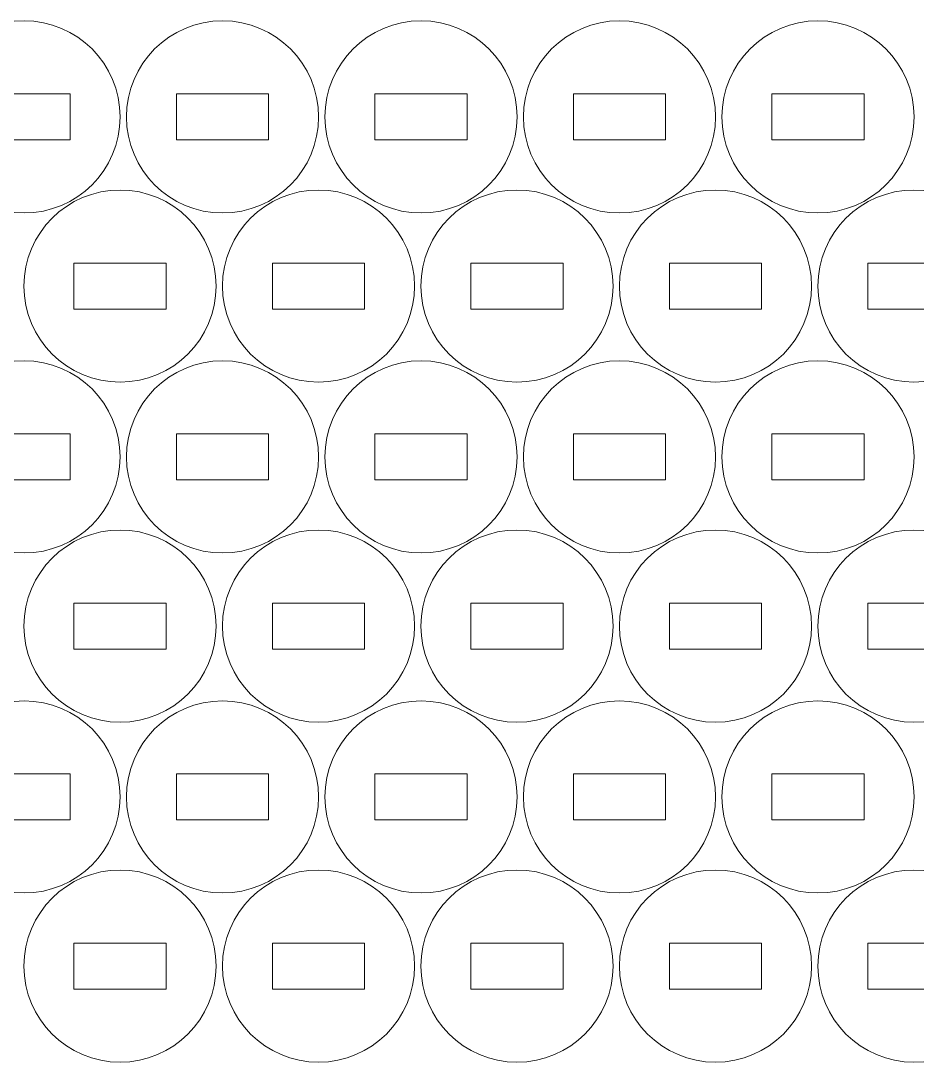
# Model space of a CAD drawing. Header units: millimetres. Extents: x -464 to 464, y -220 to 220.
# Drawn here: x -173.9 to -115.6, y -219.9 to -152.1 of the extents above; entities that cross this region are included whole.
import ezdxf

# ---------------------------------------------------------------- set-up
doc = ezdxf.new("R2010")
doc.units = ezdxf.units.MM
doc.header["$MEASUREMENT"] = 0
doc.layers.add('Camada 1', color=7, linetype='Continuous')

msp = doc.modelspace()

# ---------------------------------------------------------------- linework, layer by layer
at = {"layer": 'Camada 1', "lineweight": 20}
for points in [[(-173.6558, -152.1261), (-170.2041, -152.1261), (-167.4058, -154.9244), (-167.4058, -158.3761), (-167.4058, -158.3761), (-167.4058, -161.8278), (-170.2041, -164.6261), (-173.6558, -164.6261), (-173.6558, -164.6261), (-177.1075, -164.6261), (-179.9058, -161.8278), (-179.9058, -158.3761), (-179.9058, -158.3761), (-179.9058, -154.9244), (-177.1075, -152.1261), (-173.6558, -152.1261)], [(-160.7441, -152.1261), (-157.2924, -152.1261), (-154.4941, -154.9244), (-154.4941, -158.3761), (-154.4941, -158.3761), (-154.4941, -161.8278), (-157.2924, -164.6261), (-160.7441, -164.6261), (-160.7441, -164.6261), (-164.1958, -164.6261), (-166.9941, -161.8278), (-166.9941, -158.3761), (-166.9941, -158.3761), (-166.9941, -154.9244), (-164.1958, -152.1261), (-160.7441, -152.1261)], [(-147.8324, -152.1261), (-144.3807, -152.1261), (-141.5824, -154.9244), (-141.5824, -158.3761), (-141.5824, -158.3761), (-141.5824, -161.8278), (-144.3807, -164.6261), (-147.8324, -164.6261), (-147.8324, -164.6261), (-151.2841, -164.6261), (-154.0824, -161.8278), (-154.0824, -158.3761), (-154.0824, -158.3761), (-154.0824, -154.9244), (-151.2841, -152.1261), (-147.8324, -152.1261)], [(-134.9207, -152.1261), (-131.469, -152.1261), (-128.6707, -154.9244), (-128.6707, -158.3761), (-128.6707, -158.3761), (-128.6707, -161.8278), (-131.469, -164.6261), (-134.9207, -164.6261), (-134.9207, -164.6261), (-138.3724, -164.6261), (-141.1707, -161.8278), (-141.1707, -158.3761), (-141.1707, -158.3761), (-141.1707, -154.9244), (-138.3724, -152.1261), (-134.9207, -152.1261)], [(-122.009, -152.1261), (-118.5573, -152.1261), (-115.759, -154.9244), (-115.759, -158.3761), (-115.759, -158.3761), (-115.759, -161.8278), (-118.5573, -164.6261), (-122.009, -164.6261), (-122.009, -164.6261), (-125.4607, -164.6261), (-128.259, -161.8278), (-128.259, -158.3761), (-128.259, -158.3761), (-128.259, -154.9244), (-125.4607, -152.1261), (-122.009, -152.1261)], [(-176.6558, -156.8761), (-176.6558, -156.8761), (-170.6558, -156.8761), (-170.6558, -156.8761), (-170.6558, -156.8761), (-170.6558, -156.8761), (-170.6558, -159.8761), (-170.6558, -159.8761), (-170.6558, -159.8761), (-170.6558, -159.8761), (-176.6558, -159.8761), (-176.6558, -159.8761), (-176.6558, -159.8761), (-176.6558, -159.8761), (-176.6558, -156.8761), (-176.6558, -156.8761)], [(-163.7441, -156.8761), (-163.7441, -156.8761), (-157.7441, -156.8761), (-157.7441, -156.8761), (-157.7441, -156.8761), (-157.7441, -156.8761), (-157.7441, -159.8761), (-157.7441, -159.8761), (-157.7441, -159.8761), (-157.7441, -159.8761), (-163.7441, -159.8761), (-163.7441, -159.8761), (-163.7441, -159.8761), (-163.7441, -159.8761), (-163.7441, -156.8761), (-163.7441, -156.8761)], [(-150.8324, -156.8761), (-150.8324, -156.8761), (-144.8324, -156.8761), (-144.8324, -156.8761), (-144.8324, -156.8761), (-144.8324, -156.8761), (-144.8324, -159.8761), (-144.8324, -159.8761), (-144.8324, -159.8761), (-144.8324, -159.8761), (-150.8324, -159.8761), (-150.8324, -159.8761), (-150.8324, -159.8761), (-150.8324, -159.8761), (-150.8324, -156.8761), (-150.8324, -156.8761)], [(-137.9207, -156.8761), (-137.9207, -156.8761), (-131.9207, -156.8761), (-131.9207, -156.8761), (-131.9207, -156.8761), (-131.9207, -156.8761), (-131.9207, -159.8761), (-131.9207, -159.8761), (-131.9207, -159.8761), (-131.9207, -159.8761), (-137.9207, -159.8761), (-137.9207, -159.8761), (-137.9207, -159.8761), (-137.9207, -159.8761), (-137.9207, -156.8761), (-137.9207, -156.8761)], [(-125.009, -156.8761), (-125.009, -156.8761), (-119.009, -156.8761), (-119.009, -156.8761), (-119.009, -156.8761), (-119.009, -156.8761), (-119.009, -159.8761), (-119.009, -159.8761), (-119.009, -159.8761), (-119.009, -159.8761), (-125.009, -159.8761), (-125.009, -159.8761), (-125.009, -159.8761), (-125.009, -159.8761), (-125.009, -156.8761), (-125.009, -156.8761)], [(-167.4117, -163.1328), (-163.96, -163.1328), (-161.1617, -165.9311), (-161.1617, -169.3828), (-161.1617, -169.3828), (-161.1617, -172.8345), (-163.96, -175.6328), (-167.4117, -175.6328), (-167.4117, -175.6328), (-170.8634, -175.6328), (-173.6617, -172.8345), (-173.6617, -169.3828), (-173.6617, -169.3828), (-173.6617, -165.9311), (-170.8634, -163.1328), (-167.4117, -163.1328)], [(-154.5, -163.1328), (-151.0483, -163.1328), (-148.25, -165.9311), (-148.25, -169.3828), (-148.25, -169.3828), (-148.25, -172.8345), (-151.0483, -175.6328), (-154.5, -175.6328), (-154.5, -175.6328), (-157.9517, -175.6328), (-160.75, -172.8345), (-160.75, -169.3828), (-160.75, -169.3828), (-160.75, -165.9311), (-157.9517, -163.1328), (-154.5, -163.1328)], [(-141.5883, -163.1328), (-138.1366, -163.1328), (-135.3383, -165.9311), (-135.3383, -169.3828), (-135.3383, -169.3828), (-135.3383, -172.8345), (-138.1366, -175.6328), (-141.5883, -175.6328), (-141.5883, -175.6328), (-145.04, -175.6328), (-147.8383, -172.8345), (-147.8383, -169.3828), (-147.8383, -169.3828), (-147.8383, -165.9311), (-145.04, -163.1328), (-141.5883, -163.1328)], [(-128.6766, -163.1328), (-125.2249, -163.1328), (-122.4266, -165.9311), (-122.4266, -169.3828), (-122.4266, -169.3828), (-122.4266, -172.8345), (-125.2249, -175.6328), (-128.6766, -175.6328), (-128.6766, -175.6328), (-132.1283, -175.6328), (-134.9266, -172.8345), (-134.9266, -169.3828), (-134.9266, -169.3828), (-134.9266, -165.9311), (-132.1283, -163.1328), (-128.6766, -163.1328)], [(-115.7649, -163.1328), (-112.3132, -163.1328), (-109.5149, -165.9311), (-109.5149, -169.3828), (-109.5149, -169.3828), (-109.5149, -172.8345), (-112.3132, -175.6328), (-115.7649, -175.6328), (-115.7649, -175.6328), (-119.2166, -175.6328), (-122.0149, -172.8345), (-122.0149, -169.3828), (-122.0149, -169.3828), (-122.0149, -165.9311), (-119.2166, -163.1328), (-115.7649, -163.1328)], [(-170.4117, -167.8828), (-170.4117, -167.8828), (-164.4117, -167.8828), (-164.4117, -167.8828), (-164.4117, -167.8828), (-164.4117, -167.8828), (-164.4117, -170.8828), (-164.4117, -170.8828), (-164.4117, -170.8828), (-164.4117, -170.8828), (-170.4117, -170.8828), (-170.4117, -170.8828), (-170.4117, -170.8828), (-170.4117, -170.8828), (-170.4117, -167.8828), (-170.4117, -167.8828)], [(-157.5, -167.8828), (-157.5, -167.8828), (-151.5, -167.8828), (-151.5, -167.8828), (-151.5, -167.8828), (-151.5, -167.8828), (-151.5, -170.8828), (-151.5, -170.8828), (-151.5, -170.8828), (-151.5, -170.8828), (-157.5, -170.8828), (-157.5, -170.8828), (-157.5, -170.8828), (-157.5, -170.8828), (-157.5, -167.8828), (-157.5, -167.8828)], [(-144.5883, -167.8828), (-144.5883, -167.8828), (-138.5883, -167.8828), (-138.5883, -167.8828), (-138.5883, -167.8828), (-138.5883, -167.8828), (-138.5883, -170.8828), (-138.5883, -170.8828), (-138.5883, -170.8828), (-138.5883, -170.8828), (-144.5883, -170.8828), (-144.5883, -170.8828), (-144.5883, -170.8828), (-144.5883, -170.8828), (-144.5883, -167.8828), (-144.5883, -167.8828)], [(-131.6766, -167.8828), (-131.6766, -167.8828), (-125.6766, -167.8828), (-125.6766, -167.8828), (-125.6766, -167.8828), (-125.6766, -167.8828), (-125.6766, -170.8828), (-125.6766, -170.8828), (-125.6766, -170.8828), (-125.6766, -170.8828), (-131.6766, -170.8828), (-131.6766, -170.8828), (-131.6766, -170.8828), (-131.6766, -170.8828), (-131.6766, -167.8828), (-131.6766, -167.8828)], [(-118.7649, -167.8828), (-118.7649, -167.8828), (-112.7649, -167.8828), (-112.7649, -167.8828), (-112.7649, -167.8828), (-112.7649, -167.8828), (-112.7649, -170.8828), (-112.7649, -170.8828), (-112.7649, -170.8828), (-112.7649, -170.8828), (-118.7649, -170.8828), (-118.7649, -170.8828), (-118.7649, -170.8828), (-118.7649, -170.8828), (-118.7649, -167.8828), (-118.7649, -167.8828)], [(-173.6558, -174.2453), (-170.2041, -174.2453), (-167.4058, -177.0436), (-167.4058, -180.4953), (-167.4058, -180.4953), (-167.4058, -183.947), (-170.2041, -186.7453), (-173.6558, -186.7453), (-173.6558, -186.7453), (-177.1075, -186.7453), (-179.9058, -183.947), (-179.9058, -180.4953), (-179.9058, -180.4953), (-179.9058, -177.0436), (-177.1075, -174.2453), (-173.6558, -174.2453)], [(-160.7441, -174.2453), (-157.2924, -174.2453), (-154.4941, -177.0436), (-154.4941, -180.4953), (-154.4941, -180.4953), (-154.4941, -183.947), (-157.2924, -186.7453), (-160.7441, -186.7453), (-160.7441, -186.7453), (-164.1958, -186.7453), (-166.9941, -183.947), (-166.9941, -180.4953), (-166.9941, -180.4953), (-166.9941, -177.0436), (-164.1958, -174.2453), (-160.7441, -174.2453)], [(-147.8324, -174.2453), (-144.3807, -174.2453), (-141.5824, -177.0436), (-141.5824, -180.4953), (-141.5824, -180.4953), (-141.5824, -183.947), (-144.3807, -186.7453), (-147.8324, -186.7453), (-147.8324, -186.7453), (-151.2841, -186.7453), (-154.0824, -183.947), (-154.0824, -180.4953), (-154.0824, -180.4953), (-154.0824, -177.0436), (-151.2841, -174.2453), (-147.8324, -174.2453)], [(-134.9207, -174.2453), (-131.469, -174.2453), (-128.6707, -177.0436), (-128.6707, -180.4953), (-128.6707, -180.4953), (-128.6707, -183.947), (-131.469, -186.7453), (-134.9207, -186.7453), (-134.9207, -186.7453), (-138.3724, -186.7453), (-141.1707, -183.947), (-141.1707, -180.4953), (-141.1707, -180.4953), (-141.1707, -177.0436), (-138.3724, -174.2453), (-134.9207, -174.2453)], [(-122.009, -174.2453), (-118.5573, -174.2453), (-115.759, -177.0436), (-115.759, -180.4953), (-115.759, -180.4953), (-115.759, -183.947), (-118.5573, -186.7453), (-122.009, -186.7453), (-122.009, -186.7453), (-125.4607, -186.7453), (-128.259, -183.947), (-128.259, -180.4953), (-128.259, -180.4953), (-128.259, -177.0436), (-125.4607, -174.2453), (-122.009, -174.2453)], [(-176.6558, -178.9953), (-176.6558, -178.9953), (-170.6558, -178.9953), (-170.6558, -178.9953), (-170.6558, -178.9953), (-170.6558, -178.9953), (-170.6558, -181.9953), (-170.6558, -181.9953), (-170.6558, -181.9953), (-170.6558, -181.9953), (-176.6558, -181.9953), (-176.6558, -181.9953), (-176.6558, -181.9953), (-176.6558, -181.9953), (-176.6558, -178.9953), (-176.6558, -178.9953)], [(-163.7441, -178.9953), (-163.7441, -178.9953), (-157.7441, -178.9953), (-157.7441, -178.9953), (-157.7441, -178.9953), (-157.7441, -178.9953), (-157.7441, -181.9953), (-157.7441, -181.9953), (-157.7441, -181.9953), (-157.7441, -181.9953), (-163.7441, -181.9953), (-163.7441, -181.9953), (-163.7441, -181.9953), (-163.7441, -181.9953), (-163.7441, -178.9953), (-163.7441, -178.9953)], [(-150.8324, -178.9953), (-150.8324, -178.9953), (-144.8324, -178.9953), (-144.8324, -178.9953), (-144.8324, -178.9953), (-144.8324, -178.9953), (-144.8324, -181.9953), (-144.8324, -181.9953), (-144.8324, -181.9953), (-144.8324, -181.9953), (-150.8324, -181.9953), (-150.8324, -181.9953), (-150.8324, -181.9953), (-150.8324, -181.9953), (-150.8324, -178.9953), (-150.8324, -178.9953)], [(-137.9207, -178.9953), (-137.9207, -178.9953), (-131.9207, -178.9953), (-131.9207, -178.9953), (-131.9207, -178.9953), (-131.9207, -178.9953), (-131.9207, -181.9953), (-131.9207, -181.9953), (-131.9207, -181.9953), (-131.9207, -181.9953), (-137.9207, -181.9953), (-137.9207, -181.9953), (-137.9207, -181.9953), (-137.9207, -181.9953), (-137.9207, -178.9953), (-137.9207, -178.9953)], [(-125.009, -178.9953), (-125.009, -178.9953), (-119.009, -178.9953), (-119.009, -178.9953), (-119.009, -178.9953), (-119.009, -178.9953), (-119.009, -181.9953), (-119.009, -181.9953), (-119.009, -181.9953), (-119.009, -181.9953), (-125.009, -181.9953), (-125.009, -181.9953), (-125.009, -181.9953), (-125.009, -181.9953), (-125.009, -178.9953), (-125.009, -178.9953)], [(-167.4117, -185.252), (-163.96, -185.252), (-161.1617, -188.0503), (-161.1617, -191.502), (-161.1617, -191.502), (-161.1617, -194.9537), (-163.96, -197.752), (-167.4117, -197.752), (-167.4117, -197.752), (-170.8634, -197.752), (-173.6617, -194.9537), (-173.6617, -191.502), (-173.6617, -191.502), (-173.6617, -188.0503), (-170.8634, -185.252), (-167.4117, -185.252)], [(-154.5, -185.252), (-151.0483, -185.252), (-148.25, -188.0503), (-148.25, -191.502), (-148.25, -191.502), (-148.25, -194.9537), (-151.0483, -197.752), (-154.5, -197.752), (-154.5, -197.752), (-157.9517, -197.752), (-160.75, -194.9537), (-160.75, -191.502), (-160.75, -191.502), (-160.75, -188.0503), (-157.9517, -185.252), (-154.5, -185.252)], [(-141.5883, -185.252), (-138.1366, -185.252), (-135.3383, -188.0503), (-135.3383, -191.502), (-135.3383, -191.502), (-135.3383, -194.9537), (-138.1366, -197.752), (-141.5883, -197.752), (-141.5883, -197.752), (-145.04, -197.752), (-147.8383, -194.9537), (-147.8383, -191.502), (-147.8383, -191.502), (-147.8383, -188.0503), (-145.04, -185.252), (-141.5883, -185.252)], [(-128.6766, -185.252), (-125.2249, -185.252), (-122.4266, -188.0503), (-122.4266, -191.502), (-122.4266, -191.502), (-122.4266, -194.9537), (-125.2249, -197.752), (-128.6766, -197.752), (-128.6766, -197.752), (-132.1283, -197.752), (-134.9266, -194.9537), (-134.9266, -191.502), (-134.9266, -191.502), (-134.9266, -188.0503), (-132.1283, -185.252), (-128.6766, -185.252)], [(-115.7649, -185.252), (-112.3132, -185.252), (-109.5149, -188.0503), (-109.5149, -191.502), (-109.5149, -191.502), (-109.5149, -194.9537), (-112.3132, -197.752), (-115.7649, -197.752), (-115.7649, -197.752), (-119.2166, -197.752), (-122.0149, -194.9537), (-122.0149, -191.502), (-122.0149, -191.502), (-122.0149, -188.0503), (-119.2166, -185.252), (-115.7649, -185.252)], [(-170.4117, -190.002), (-170.4117, -190.002), (-164.4117, -190.002), (-164.4117, -190.002), (-164.4117, -190.002), (-164.4117, -190.002), (-164.4117, -193.002), (-164.4117, -193.002), (-164.4117, -193.002), (-164.4117, -193.002), (-170.4117, -193.002), (-170.4117, -193.002), (-170.4117, -193.002), (-170.4117, -193.002), (-170.4117, -190.002), (-170.4117, -190.002)], [(-157.5, -190.002), (-157.5, -190.002), (-151.5, -190.002), (-151.5, -190.002), (-151.5, -190.002), (-151.5, -190.002), (-151.5, -193.002), (-151.5, -193.002), (-151.5, -193.002), (-151.5, -193.002), (-157.5, -193.002), (-157.5, -193.002), (-157.5, -193.002), (-157.5, -193.002), (-157.5, -190.002), (-157.5, -190.002)], [(-144.5883, -190.002), (-144.5883, -190.002), (-138.5883, -190.002), (-138.5883, -190.002), (-138.5883, -190.002), (-138.5883, -190.002), (-138.5883, -193.002), (-138.5883, -193.002), (-138.5883, -193.002), (-138.5883, -193.002), (-144.5883, -193.002), (-144.5883, -193.002), (-144.5883, -193.002), (-144.5883, -193.002), (-144.5883, -190.002), (-144.5883, -190.002)], [(-131.6766, -190.002), (-131.6766, -190.002), (-125.6766, -190.002), (-125.6766, -190.002), (-125.6766, -190.002), (-125.6766, -190.002), (-125.6766, -193.002), (-125.6766, -193.002), (-125.6766, -193.002), (-125.6766, -193.002), (-131.6766, -193.002), (-131.6766, -193.002), (-131.6766, -193.002), (-131.6766, -193.002), (-131.6766, -190.002), (-131.6766, -190.002)], [(-118.7649, -190.002), (-118.7649, -190.002), (-112.7649, -190.002), (-112.7649, -190.002), (-112.7649, -190.002), (-112.7649, -190.002), (-112.7649, -193.002), (-112.7649, -193.002), (-112.7649, -193.002), (-112.7649, -193.002), (-118.7649, -193.002), (-118.7649, -193.002), (-118.7649, -193.002), (-118.7649, -193.002), (-118.7649, -190.002), (-118.7649, -190.002)], [(-173.6558, -196.3645), (-170.2041, -196.3645), (-167.4058, -199.1628), (-167.4058, -202.6145), (-167.4058, -202.6145), (-167.4058, -206.0662), (-170.2041, -208.8645), (-173.6558, -208.8645), (-173.6558, -208.8645), (-177.1075, -208.8645), (-179.9058, -206.0662), (-179.9058, -202.6145), (-179.9058, -202.6145), (-179.9058, -199.1628), (-177.1075, -196.3645), (-173.6558, -196.3645)], [(-160.7441, -196.3645), (-157.2924, -196.3645), (-154.4941, -199.1628), (-154.4941, -202.6145), (-154.4941, -202.6145), (-154.4941, -206.0662), (-157.2924, -208.8645), (-160.7441, -208.8645), (-160.7441, -208.8645), (-164.1958, -208.8645), (-166.9941, -206.0662), (-166.9941, -202.6145), (-166.9941, -202.6145), (-166.9941, -199.1628), (-164.1958, -196.3645), (-160.7441, -196.3645)], [(-147.8324, -196.3645), (-144.3807, -196.3645), (-141.5824, -199.1628), (-141.5824, -202.6145), (-141.5824, -202.6145), (-141.5824, -206.0662), (-144.3807, -208.8645), (-147.8324, -208.8645), (-147.8324, -208.8645), (-151.2841, -208.8645), (-154.0824, -206.0662), (-154.0824, -202.6145), (-154.0824, -202.6145), (-154.0824, -199.1628), (-151.2841, -196.3645), (-147.8324, -196.3645)], [(-134.9207, -196.3645), (-131.469, -196.3645), (-128.6707, -199.1628), (-128.6707, -202.6145), (-128.6707, -202.6145), (-128.6707, -206.0662), (-131.469, -208.8645), (-134.9207, -208.8645), (-134.9207, -208.8645), (-138.3724, -208.8645), (-141.1707, -206.0662), (-141.1707, -202.6145), (-141.1707, -202.6145), (-141.1707, -199.1628), (-138.3724, -196.3645), (-134.9207, -196.3645)], [(-122.009, -196.3645), (-118.5573, -196.3645), (-115.759, -199.1628), (-115.759, -202.6145), (-115.759, -202.6145), (-115.759, -206.0662), (-118.5573, -208.8645), (-122.009, -208.8645), (-122.009, -208.8645), (-125.4607, -208.8645), (-128.259, -206.0662), (-128.259, -202.6145), (-128.259, -202.6145), (-128.259, -199.1628), (-125.4607, -196.3645), (-122.009, -196.3645)], [(-176.6558, -201.1145), (-176.6558, -201.1145), (-170.6558, -201.1145), (-170.6558, -201.1145), (-170.6558, -201.1145), (-170.6558, -201.1145), (-170.6558, -204.1145), (-170.6558, -204.1145), (-170.6558, -204.1145), (-170.6558, -204.1145), (-176.6558, -204.1145), (-176.6558, -204.1145), (-176.6558, -204.1145), (-176.6558, -204.1145), (-176.6558, -201.1145), (-176.6558, -201.1145)], [(-163.7441, -201.1145), (-163.7441, -201.1145), (-157.7441, -201.1145), (-157.7441, -201.1145), (-157.7441, -201.1145), (-157.7441, -201.1145), (-157.7441, -204.1145), (-157.7441, -204.1145), (-157.7441, -204.1145), (-157.7441, -204.1145), (-163.7441, -204.1145), (-163.7441, -204.1145), (-163.7441, -204.1145), (-163.7441, -204.1145), (-163.7441, -201.1145), (-163.7441, -201.1145)], [(-150.8324, -201.1145), (-150.8324, -201.1145), (-144.8324, -201.1145), (-144.8324, -201.1145), (-144.8324, -201.1145), (-144.8324, -201.1145), (-144.8324, -204.1145), (-144.8324, -204.1145), (-144.8324, -204.1145), (-144.8324, -204.1145), (-150.8324, -204.1145), (-150.8324, -204.1145), (-150.8324, -204.1145), (-150.8324, -204.1145), (-150.8324, -201.1145), (-150.8324, -201.1145)], [(-137.9207, -201.1145), (-137.9207, -201.1145), (-131.9207, -201.1145), (-131.9207, -201.1145), (-131.9207, -201.1145), (-131.9207, -201.1145), (-131.9207, -204.1145), (-131.9207, -204.1145), (-131.9207, -204.1145), (-131.9207, -204.1145), (-137.9207, -204.1145), (-137.9207, -204.1145), (-137.9207, -204.1145), (-137.9207, -204.1145), (-137.9207, -201.1145), (-137.9207, -201.1145)], [(-125.009, -201.1145), (-125.009, -201.1145), (-119.009, -201.1145), (-119.009, -201.1145), (-119.009, -201.1145), (-119.009, -201.1145), (-119.009, -204.1145), (-119.009, -204.1145), (-119.009, -204.1145), (-119.009, -204.1145), (-125.009, -204.1145), (-125.009, -204.1145), (-125.009, -204.1145), (-125.009, -204.1145), (-125.009, -201.1145), (-125.009, -201.1145)], [(-167.4117, -207.3712), (-163.96, -207.3712), (-161.1617, -210.1695), (-161.1617, -213.6212), (-161.1617, -213.6212), (-161.1617, -217.0729), (-163.96, -219.8712), (-167.4117, -219.8712), (-167.4117, -219.8712), (-170.8634, -219.8712), (-173.6617, -217.0729), (-173.6617, -213.6212), (-173.6617, -213.6212), (-173.6617, -210.1695), (-170.8634, -207.3712), (-167.4117, -207.3712)], [(-154.5, -207.3712), (-151.0483, -207.3712), (-148.25, -210.1695), (-148.25, -213.6212), (-148.25, -213.6212), (-148.25, -217.0729), (-151.0483, -219.8712), (-154.5, -219.8712), (-154.5, -219.8712), (-157.9517, -219.8712), (-160.75, -217.0729), (-160.75, -213.6212), (-160.75, -213.6212), (-160.75, -210.1695), (-157.9517, -207.3712), (-154.5, -207.3712)], [(-141.5883, -207.3712), (-138.1366, -207.3712), (-135.3383, -210.1695), (-135.3383, -213.6212), (-135.3383, -213.6212), (-135.3383, -217.0729), (-138.1366, -219.8712), (-141.5883, -219.8712), (-141.5883, -219.8712), (-145.04, -219.8712), (-147.8383, -217.0729), (-147.8383, -213.6212), (-147.8383, -213.6212), (-147.8383, -210.1695), (-145.04, -207.3712), (-141.5883, -207.3712)], [(-128.6766, -207.3712), (-125.2249, -207.3712), (-122.4266, -210.1695), (-122.4266, -213.6212), (-122.4266, -213.6212), (-122.4266, -217.0729), (-125.2249, -219.8712), (-128.6766, -219.8712), (-128.6766, -219.8712), (-132.1283, -219.8712), (-134.9266, -217.0729), (-134.9266, -213.6212), (-134.9266, -213.6212), (-134.9266, -210.1695), (-132.1283, -207.3712), (-128.6766, -207.3712)], [(-115.7649, -207.3712), (-112.3132, -207.3712), (-109.5149, -210.1695), (-109.5149, -213.6212), (-109.5149, -213.6212), (-109.5149, -217.0729), (-112.3132, -219.8712), (-115.7649, -219.8712), (-115.7649, -219.8712), (-119.2166, -219.8712), (-122.0149, -217.0729), (-122.0149, -213.6212), (-122.0149, -213.6212), (-122.0149, -210.1695), (-119.2166, -207.3712), (-115.7649, -207.3712)], [(-170.4117, -212.1212), (-170.4117, -212.1212), (-164.4117, -212.1212), (-164.4117, -212.1212), (-164.4117, -212.1212), (-164.4117, -212.1212), (-164.4117, -215.1212), (-164.4117, -215.1212), (-164.4117, -215.1212), (-164.4117, -215.1212), (-170.4117, -215.1212), (-170.4117, -215.1212), (-170.4117, -215.1212), (-170.4117, -215.1212), (-170.4117, -212.1212), (-170.4117, -212.1212)], [(-157.5, -212.1212), (-157.5, -212.1212), (-151.5, -212.1212), (-151.5, -212.1212), (-151.5, -212.1212), (-151.5, -212.1212), (-151.5, -215.1212), (-151.5, -215.1212), (-151.5, -215.1212), (-151.5, -215.1212), (-157.5, -215.1212), (-157.5, -215.1212), (-157.5, -215.1212), (-157.5, -215.1212), (-157.5, -212.1212), (-157.5, -212.1212)], [(-144.5883, -212.1212), (-144.5883, -212.1212), (-138.5883, -212.1212), (-138.5883, -212.1212), (-138.5883, -212.1212), (-138.5883, -212.1212), (-138.5883, -215.1212), (-138.5883, -215.1212), (-138.5883, -215.1212), (-138.5883, -215.1212), (-144.5883, -215.1212), (-144.5883, -215.1212), (-144.5883, -215.1212), (-144.5883, -215.1212), (-144.5883, -212.1212), (-144.5883, -212.1212)], [(-131.6766, -212.1212), (-131.6766, -212.1212), (-125.6766, -212.1212), (-125.6766, -212.1212), (-125.6766, -212.1212), (-125.6766, -212.1212), (-125.6766, -215.1212), (-125.6766, -215.1212), (-125.6766, -215.1212), (-125.6766, -215.1212), (-131.6766, -215.1212), (-131.6766, -215.1212), (-131.6766, -215.1212), (-131.6766, -215.1212), (-131.6766, -212.1212), (-131.6766, -212.1212)], [(-118.7649, -212.1212), (-118.7649, -212.1212), (-112.7649, -212.1212), (-112.7649, -212.1212), (-112.7649, -212.1212), (-112.7649, -212.1212), (-112.7649, -215.1212), (-112.7649, -215.1212), (-112.7649, -215.1212), (-112.7649, -215.1212), (-118.7649, -215.1212), (-118.7649, -215.1212), (-118.7649, -215.1212), (-118.7649, -215.1212), (-118.7649, -212.1212), (-118.7649, -212.1212)]]:
    msp.add_open_spline(points, degree=3, knots=[0, 0, 0, 0, 0.2, 0.2, 0.2, 0.2, 0.4, 0.4, 0.4, 0.4, 0.6, 0.6, 0.6, 0.6, 1, 1, 1, 1], dxfattribs=at)

doc.saveas('drawing.dxf')
